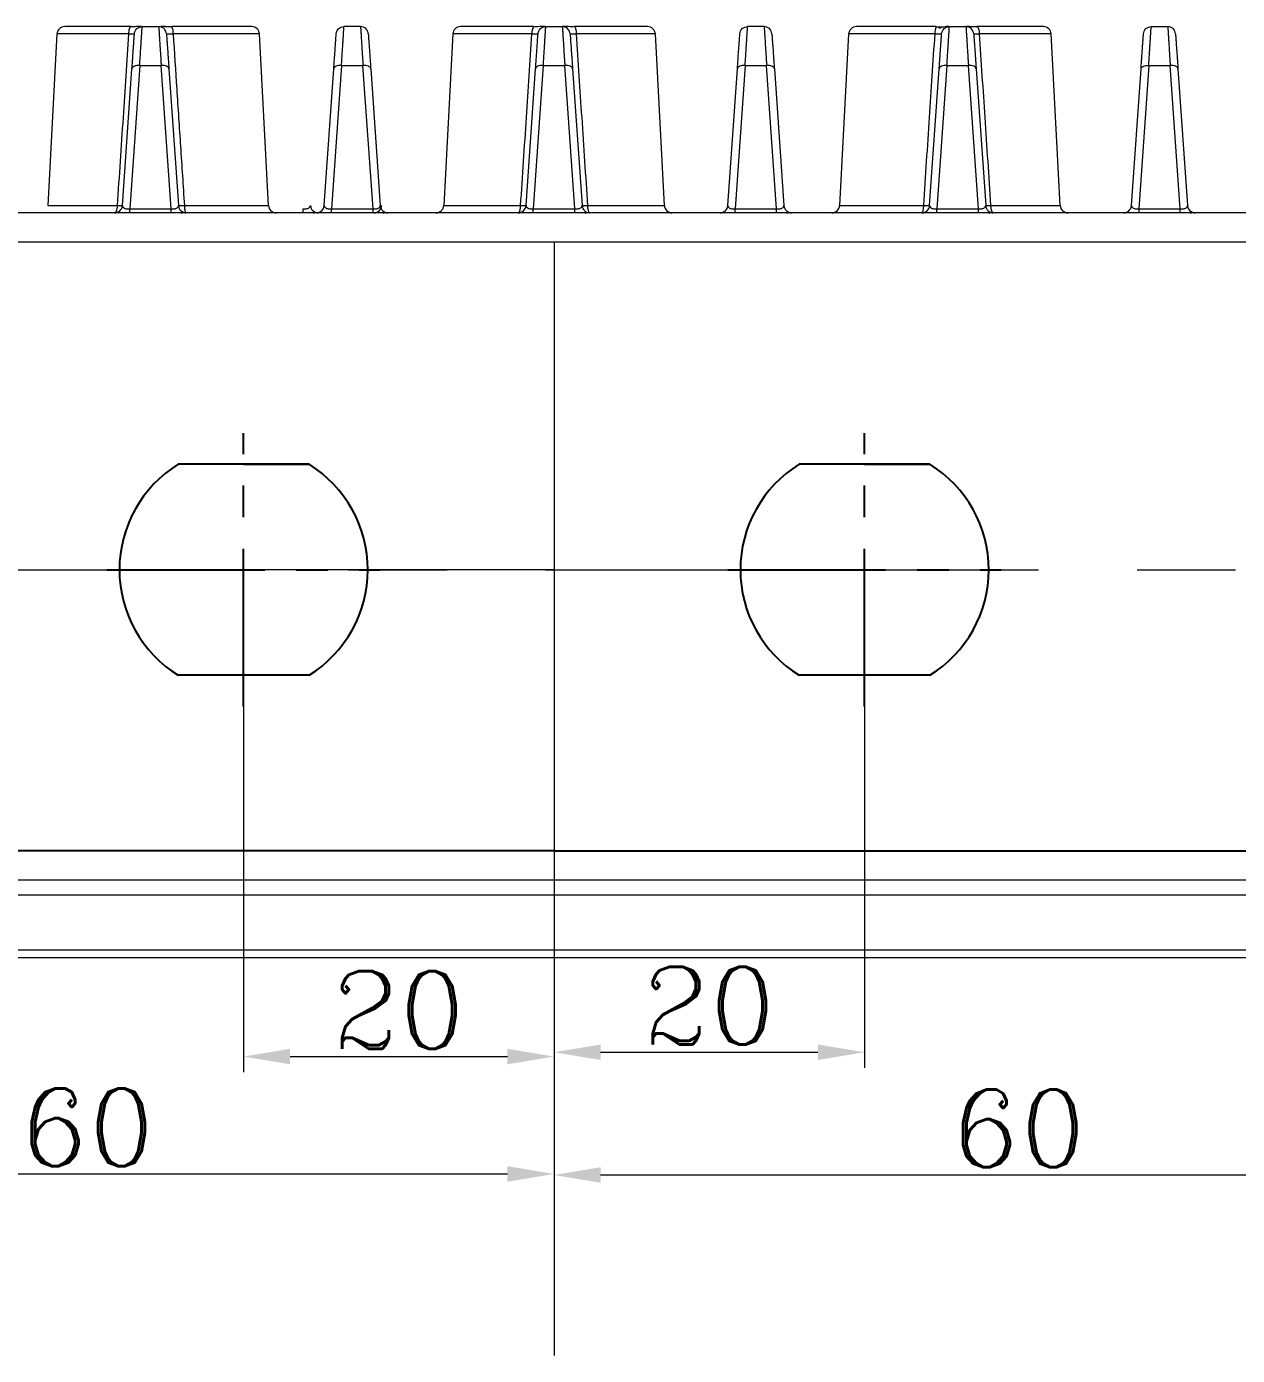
# Model space of a CAD drawing. Header units: millimetres. Extents: x 319 to 1143, y 285 to 1456.
# Drawn here: x 520.3 to 598.3, y 434.6 to 520.2 of the extents above; entities that cross this region are included whole.
import ezdxf

# ---------------------------------------------------------------- set-up
doc = ezdxf.new("R2010")
doc.units = ezdxf.units.MM
doc.linetypes.add('CENTER', pattern=[50.8, 31.75, -6.35, 6.35, -6.35])
doc.layers.add('标柱线', color=3, linetype='Continuous', lineweight=13)
doc.styles.add('ROMANC', font='romanc.shx', dxfattribs={"bigfont": 'gbcbig.shx'})
doc.dimstyles.new('YanXiu', dxfattribs={"dimtxt": 2.5, "dimasz": 2.2, "dimexe": 0.66, "dimexo": 0, "dimgap": 0.66, "dimtad": 0, "dimdec": 1, "dimdsep": 46, "dimtxsty": 'ROMANC', "dimcen": 0, "dimclrd": 3, "dimclre": 3, "dimclrt": 42, "dimazin": 2, "dimtfac": 1, "dimtdec": 1, "dimtofl": 0, "dimtmove": 0, "dimatfit": 3, "dimfxl": 1, "dimlwd": 5, "dimlwe": 5, "dimarcsym": 0})

# ---------------------------------------------------------------- blocks, each defined once
blk = doc.blocks.new('*D62')
at = {"layer": 'Defpoints', "color": 0, "transparency": 16777216}
for p in [(494.25, 485.23), (554.25, 485.23), (554.25, 446.302)]:
    blk.add_point(p, dxfattribs=at)
at = {"layer": '标柱线', "color": 3, "lineweight": 5, "transparency": 16777216}
for p, q in [((494.25, 484.23), (494.25, 445.302)), ((554.25, 484.23), (554.25, 445.302)), ((497.25, 446.302), (551.25, 446.302))]:
    blk.add_line(p, q, dxfattribs=at)
at = {"layer": '标柱线', "color": 3, "transparency": 16777216}
for points in [[(497.25, 446.802), (497.25, 445.802), (494.25, 446.302)], [(551.25, 445.802), (551.25, 446.802), (554.25, 446.302)]]:
    blk.add_solid(points, dxfattribs=at)
at = {"layer": '标柱线', "color": 42, "lineweight": 0, "transparency": 16777216, "insert": (524.25, 449.302), "char_height": 5, "attachment_point": 5, "style": 'ROMANC'}
blk.add_mtext('60', dxfattribs=at)
blk = doc.blocks.new('*D63')
at = {"layer": 'Defpoints', "color": 0, "transparency": 16777216}
for p in [(554.25, 485.23), (614.25, 485.23), (554.25, 446.234)]:
    blk.add_point(p, dxfattribs=at)
at = {"layer": '标柱线', "color": 3, "lineweight": 5, "transparency": 16777216}
for p, q in [((554.25, 484.23), (554.25, 445.234)), ((614.25, 484.23), (614.25, 445.234)), ((611.25, 446.234), (557.25, 446.234))]:
    blk.add_line(p, q, dxfattribs=at)
at = {"layer": '标柱线', "color": 3, "transparency": 16777216}
for points in [[(557.25, 446.734), (557.25, 445.734), (554.25, 446.234)], [(611.25, 445.734), (611.25, 446.734), (614.25, 446.234)]]:
    blk.add_solid(points, dxfattribs=at)
at = {"layer": '标柱线', "color": 42, "lineweight": 0, "transparency": 16777216, "insert": (584.25, 449.234), "char_height": 5, "attachment_point": 5, "style": 'ROMANC'}
blk.add_mtext('60', dxfattribs=at)
blk = doc.blocks.new('*D64')
at = {"layer": 'Defpoints', "color": 0, "transparency": 16777216}
for p in [(534.25, 485.23), (554.25, 485.23), (554.25, 453.867)]:
    blk.add_point(p, dxfattribs=at)
at = {"layer": '标柱线', "color": 3, "lineweight": 5, "transparency": 16777216}
for p, q in [((534.25, 484.23), (534.25, 452.867)), ((554.25, 484.23), (554.25, 452.867)), ((537.25, 453.867), (551.25, 453.867))]:
    blk.add_line(p, q, dxfattribs=at)
at = {"layer": '标柱线', "color": 3, "transparency": 16777216}
for points in [[(537.25, 454.367), (537.25, 453.367), (534.25, 453.867)], [(551.25, 453.367), (551.25, 454.367), (554.25, 453.867)]]:
    blk.add_solid(points, dxfattribs=at)
at = {"layer": '标柱线', "color": 42, "lineweight": 0, "transparency": 16777216, "insert": (544.25, 456.867), "char_height": 5, "attachment_point": 5, "style": 'ROMANC'}
blk.add_mtext('20', dxfattribs=at)
blk = doc.blocks.new('*D65')
at = {"layer": 'Defpoints', "color": 0, "transparency": 16777216}
for p in [(554.25, 485.23), (574.25, 485.23), (574.25, 454.144)]:
    blk.add_point(p, dxfattribs=at)
at = {"layer": '标柱线', "color": 3, "lineweight": 5, "transparency": 16777216}
for p, q in [((554.25, 484.23), (554.25, 453.144)), ((574.25, 484.23), (574.25, 453.144)), ((557.25, 454.144), (571.25, 454.144))]:
    blk.add_line(p, q, dxfattribs=at)
at = {"layer": '标柱线', "color": 3, "transparency": 16777216}
for points in [[(557.25, 454.644), (557.25, 453.644), (554.25, 454.144)], [(571.25, 453.644), (571.25, 454.644), (574.25, 454.144)]]:
    blk.add_solid(points, dxfattribs=at)
at = {"layer": '标柱线', "color": 42, "lineweight": 0, "transparency": 16777216, "insert": (564.25, 457.144), "char_height": 5, "attachment_point": 5, "style": 'ROMANC'}
blk.add_mtext('20', dxfattribs=at)

msp = doc.modelspace()

# ---------------------------------------------------------------- linework, layer by layer
at = {"color": 7, "linetype": 'Continuous', "lineweight": 15}
for p, q in [((522.226, 519.756), (521.646, 508.704)), ((526.862, 519.756), (522.226, 519.756)), ((527.717, 520.23), (528.784, 520.23)), ((535.275, 519.756), (529.71, 519.756)), ((535.855, 508.704), (535.275, 519.756)), ((541.784, 520.23), (540.717, 520.23)), ((547.726, 519.756), (547.146, 508.704)), ((552.827, 519.756), (547.726, 519.756)), ((553.717, 520.23), (554.784, 520.23)), ((555.565, 520.23), (555.604, 520.196)), ((560.775, 519.756), (555.674, 519.756)), ((561.355, 508.704), (560.775, 519.756)), ((567.784, 520.23), (566.717, 520.23)), ((573.226, 519.756), (572.646, 508.704)), ((578.791, 519.756), (573.226, 519.756)), ((579.048, 520.23), (579.055, 520.199)), ((579.717, 520.23), (580.784, 520.23)), ((586.275, 519.756), (581.638, 519.756)), ((586.855, 508.704), (586.275, 519.756)), ((592.717, 520.23), (593.784, 520.23)), ((526.444, 508.695), (527.061, 517.514)), ((527.559, 517.73), (526.913, 508.48)), ((527.061, 517.514), (527.061, 517.515)), ((527.559, 517.73), (528.942, 517.73)), ((529.588, 508.48), (528.942, 517.73)), ((529.44, 517.514), (530.057, 508.695)), ((539.444, 508.695), (540.061, 517.514)), ((540.559, 517.73), (539.913, 508.48)), ((540.559, 517.73), (541.942, 517.73)), ((542.588, 508.48), (541.942, 517.73)), ((542.44, 517.514), (543.057, 508.695)), ((552.444, 508.695), (553.061, 517.514)), ((553.559, 517.73), (552.913, 508.48)), ((553.559, 517.73), (554.942, 517.73)), ((555.588, 508.48), (554.942, 517.73)), ((555.44, 517.514), (556.057, 508.695)), ((565.444, 508.695), (566.061, 517.514)), ((566.559, 517.73), (565.913, 508.48)), ((566.559, 517.73), (567.942, 517.73)), ((568.588, 508.48), (567.942, 517.73)), ((568.44, 517.514), (569.057, 508.695)), ((578.444, 508.695), (579.061, 517.515)), ((579.559, 517.73), (578.913, 508.48)), ((579.559, 517.73), (580.942, 517.73)), ((581.588, 508.48), (580.942, 517.73)), ((581.44, 517.514), (582.057, 508.695)), ((591.444, 508.695), (592.061, 517.514)), ((592.559, 517.73), (591.913, 508.48)), ((592.559, 517.73), (593.942, 517.73)), ((594.588, 508.48), (593.942, 517.73)), ((594.44, 517.514), (595.057, 508.695)), ((521.646, 508.704), (526.129, 508.704)), ((530.437, 508.704), (535.855, 508.704)), ((547.146, 508.704), (552.096, 508.704)), ((556.404, 508.704), (561.355, 508.704)), ((572.646, 508.704), (578.064, 508.704)), ((582.372, 508.704), (586.855, 508.704)), ((653.25, 508.23), (455.25, 508.23)), ((526.913, 508.48), (529.588, 508.48)), ((539.913, 508.48), (542.588, 508.48)), ((552.913, 508.48), (555.588, 508.48)), ((565.913, 508.48), (568.588, 508.48)), ((578.913, 508.48), (581.588, 508.48)), ((591.913, 508.48), (594.588, 508.48)), ((653.25, 506.334), (455.25, 506.334)), ((455.25, 467.125), (653.25, 467.125)), ((662.25, 465.23), (446.25, 465.23)), ((446.25, 464.282), (662.25, 464.282)), ((662.25, 460.73), (446.25, 460.73)), ((653.75, 460.23), (454.75, 460.23))]:
    msp.add_line(p, q, dxfattribs=at)
at = {"color": 1, "linetype": 'CENTER', "lineweight": 15}
for p, q in [((554.25, 506.334), (554.25, 434.61)), ((401.306, 485.23), (688.329, 485.23))]:
    msp.add_line(p, q, dxfattribs=at)
at = {"color": 1, "linetype": 'CENTER', "ltscale": 0.32}
for p, q in [((534.25, 476.43), (534.25, 494.03)), ((574.25, 476.43), (574.25, 494.03)), ((525.45, 485.23), (543.05, 485.23)), ((565.45, 485.23), (583.05, 485.23))]:
    msp.add_line(p, q, dxfattribs=at)
for p, q in [((538.465, 492.03), (530.036, 492.03)), ((534.25, 492.03), (538.465, 492.03)), ((578.465, 492.03), (570.036, 492.03)), ((574.25, 492.03), (578.465, 492.03)), ((538.465, 478.43), (530.036, 478.43)), ((578.465, 478.43), (570.036, 478.43)), ((554.25, 467.125), (494.25, 467.125)), ((554.25, 467.125), (614.25, 467.125))]:
    msp.add_line(p, q)
at = {"color": 7, "linetype": 'Continuous', "lineweight": 15, "flags": 128}
msp.add_lwpolyline([(526.862, 519.756), (526.866, 519.85), (526.875, 519.939), (526.889, 520.021), (526.907, 520.092), (526.929, 520.151), (526.953, 520.194), (526.98, 520.221), (527.007, 520.23)], dxfattribs=at)
at = {"color": 7, "linetype": 'Continuous', "lineweight": 15}
for centre, radius, start, end in [((522.725, 519.73), 0.5, 90, 177), ((528.862, 519.867), 0.854, 352.50973, 25.10082), ((534.776, 519.73), 0.5, 3, 90), ((548.225, 519.73), 0.5, 90, 177), ((553.443, 519.864), 0.626, 144.19092, 189.91295), ((560.276, 519.73), 0.5, 3, 90), ((573.725, 519.73), 0.5, 90, 177), ((579.638, 519.867), 0.854, 154.89918, 187.49027), ((585.776, 519.73), 0.5, 3, 90), ((526.35, 511.001), 2.308, 264.50495, 272.32291), ((530.194, 511.038), 2.347, 266.66511, 275.95938), ((530.556, 508.73), 0.5, 184.00002, 270), ((536.354, 508.73), 0.5, 183, 270), ((539.056, 508.73), 0.5, 183.99998, 270), ((542.647, 508.73), 0.5, 270, 357), ((543.556, 508.73), 0.5, 183.99998, 270), ((546.647, 508.73), 0.5, 270, 357), ((552.328, 511.018), 2.326, 264.27922, 272.84833), ((556.073, 513.33), 4.639, 270.04394, 274.09597), ((561.854, 508.73), 0.5, 183, 270), ((569.556, 508.73), 0.5, 183.99998, 270), ((572.147, 508.73), 0.5, 270, 357), ((578.307, 511.038), 2.347, 264.04062, 273.33489), ((582.151, 511.001), 2.308, 267.67713, 275.49502), ((582.556, 508.73), 0.5, 184.00001, 270), ((587.354, 508.73), 0.5, 183, 270), ((595.556, 508.73), 0.5, 183.99998, 270)]:
    msp.add_arc(centre, radius, start, end, dxfattribs=at)
for centre, start, end in [((534.25, 485.23), 121.78833, 238.21167), ((534.25, 485.23), 301.78833, 58.21167), ((574.25, 485.23), 121.78833, 238.21167), ((574.25, 485.23), 301.78833, 58.21167)]:
    msp.add_arc(centre, 8, start, end)
for points, knots in [([(527.007, 520.23), (525.769, 520.23), (524.684, 520.23), (523.141, 520.23), (522.725, 520.23), (522.725, 520.23)], [0, 0, 0, 0, 0.5, 0.5, 1, 1, 1, 1]), ([(526.129, 508.704), (526.255, 510.593), (526.5, 514.278), (526.744, 517.961), (526.862, 519.756)], [0, 0, 0, 0, 0.5128906, 1, 1, 1, 1]), ([(526.862, 519.756), (526.939, 519.76), (527.01, 519.764), (527.124, 519.768), (527.168, 519.769), (527.193, 519.768)], [0, 0, 0, 0, 0.5, 0.5, 1, 1, 1, 1]), ([(527.682, 520.23), (527.638, 520.23), (527.553, 520.23), (527.37, 520.225), (527.168, 520.216), (527.025, 520.203), (526.956, 520.197)], [0, 0, 0, 0, 0.2672173, 0.5233503, 0.7677364, 1, 1, 1, 1]), ([(527.061, 517.515), (527.065, 517.572), (527.073, 517.685), (527.084, 517.849), (527.095, 518.008), (527.106, 518.16), (527.116, 518.306), (527.132, 518.541), (527.154, 518.844), (527.176, 519.172), (527.195, 519.433), (527.207, 519.602), (527.213, 519.7), (527.217, 519.753), (527.218, 519.761), (527.218, 519.765)], [0, 0, 0, 0, 0.042376, 0.08436, 0.126028, 0.167455, 0.208721, 0.249903, 0.374883, 0.499901, 0.624803, 0.749899, 0.832358, 0.915518, 1, 1, 1, 1]), ([(527.218, 519.765), (527.227, 519.889), (527.284, 520.01), (527.467, 520.181), (527.592, 520.23), (527.717, 520.23)], [0, 0, 0, 0, 0.5, 0.5, 1, 1, 1, 1]), ([(527.559, 517.73), (527.563, 517.794), (527.571, 517.922), (527.583, 518.106), (527.594, 518.284), (527.605, 518.454), (527.615, 518.617), (527.625, 518.772), (527.634, 518.919), (527.643, 519.059), (527.651, 519.19), (527.659, 519.313), (527.666, 519.429), (527.673, 519.536), (527.679, 519.635), (527.685, 519.727), (527.69, 519.81), (527.695, 519.885), (527.699, 519.953), (527.703, 520.013), (527.706, 520.065), (527.709, 520.11), (527.711, 520.148), (527.713, 520.178), (527.715, 520.201), (527.716, 520.218), (527.717, 520.228), (527.717, 520.229), (527.717, 520.23)], [0, 0, 0, 0, 0.042827, 0.085304, 0.127432, 0.169211, 0.21064, 0.25172, 0.292451, 0.332832, 0.372865, 0.412548, 0.451881, 0.490866, 0.529502, 0.567788, 0.605725, 0.643313, 0.680552, 0.717442, 0.753983, 0.790175, 0.826018, 0.861512, 0.896657, 0.931454, 0.965901, 1, 1, 1, 1]), ([(528.784, 520.23), (528.784, 520.229), (528.784, 520.227), (528.786, 520.209), (528.787, 520.181), (528.79, 520.141), (528.793, 520.089), (528.797, 520.025), (528.802, 519.947), (528.808, 519.857), (528.814, 519.753), (528.822, 519.636), (528.83, 519.505), (528.839, 519.361), (528.849, 519.203), (528.86, 519.032), (528.871, 518.847), (528.884, 518.649), (528.897, 518.438), (528.911, 518.214), (528.926, 517.978), (528.936, 517.813), (528.942, 517.73)], [0, 0, 0, 0, 0.044413, 0.089414, 0.135003, 0.18118, 0.227944, 0.275297, 0.323238, 0.371766, 0.420883, 0.470588, 0.520881, 0.571763, 0.623233, 0.675291, 0.727938, 0.781173, 0.834997, 0.88941, 0.944411, 1, 1, 1, 1]), ([(529.283, 519.765), (529.274, 519.889), (529.217, 520.01), (529.034, 520.181), (528.909, 520.23), (528.784, 520.23)], [0, 0, 0, 0, 0.5, 0.5, 1, 1, 1, 1]), ([(529.669, 520.197), (529.591, 520.203), (529.431, 520.216), (529.197, 520.225), (529.019, 520.229), (528.946, 520.229), (528.923, 520.229)], [0, 0, 0, 0, 0.272539, 0.560075, 0.862007, 1, 1, 1, 1]), ([(529.158, 520.23), (529.204, 520.23), (529.338, 520.23), (529.518, 520.23), (529.636, 520.23)], [0, 0, 0, 0, 0.342095, 1, 1, 1, 1]), ([(529.283, 519.765), (529.283, 519.764), (529.283, 519.761), (529.284, 519.748), (529.286, 519.726), (529.288, 519.696), (529.29, 519.658), (529.296, 519.581), (529.306, 519.433), (529.324, 519.172), (529.347, 518.844), (529.371, 518.499), (529.395, 518.162), (529.417, 517.851), (529.432, 517.627), (529.44, 517.515)], [0, 0, 0, 0, 0.042421, 0.084449, 0.126159, 0.167629, 0.208936, 0.250159, 0.375139, 0.500159, 0.625061, 0.750158, 0.832534, 0.915608, 1, 1, 1, 1]), ([(529.314, 519.77), (529.345, 519.771), (529.399, 519.771), (529.537, 519.766), (529.621, 519.761), (529.71, 519.756)], [0, 0, 0, 0, 0.5, 0.5, 1, 1, 1, 1]), ([(534.776, 520.23), (534.776, 520.23), (534.257, 520.23), (532.37, 520.23), (531.065, 520.23), (529.636, 520.23)], [0, 0, 0, 0, 0.5, 0.5, 1, 1, 1, 1]), ([(529.71, 519.756), (529.787, 518.571), (529.945, 516.159), (530.188, 512.475), (530.353, 509.975), (530.437, 508.704)], [0, 0, 0, 0, 0.3215793, 0.6549124, 1, 1, 1, 1]), ([(540.061, 517.515), (540.065, 517.572), (540.073, 517.685), (540.084, 517.85), (540.095, 518.008), (540.106, 518.16), (540.116, 518.307), (540.132, 518.542), (540.154, 518.844), (540.176, 519.172), (540.195, 519.433), (540.207, 519.602), (540.213, 519.7), (540.217, 519.753), (540.218, 519.761), (540.218, 519.765)], [0, 0, 0, 0, 0.042404, 0.084415, 0.12611, 0.167563, 0.208854, 0.250062, 0.375016, 0.500007, 0.624883, 0.749952, 0.832394, 0.915537, 1, 1, 1, 1]), ([(540.218, 519.765), (540.227, 519.889), (540.284, 520.01), (540.467, 520.181), (540.592, 520.23), (540.717, 520.23)], [0, 0, 0, 0, 0.5, 0.5, 1, 1, 1, 1]), ([(540.559, 517.73), (540.563, 517.794), (540.571, 517.922), (540.583, 518.106), (540.594, 518.284), (540.605, 518.454), (540.615, 518.617), (540.625, 518.772), (540.634, 518.919), (540.643, 519.059), (540.651, 519.19), (540.659, 519.313), (540.666, 519.429), (540.673, 519.536), (540.679, 519.635), (540.685, 519.727), (540.69, 519.81), (540.695, 519.885), (540.699, 519.953), (540.703, 520.013), (540.706, 520.065), (540.709, 520.11), (540.711, 520.148), (540.713, 520.178), (540.715, 520.201), (540.716, 520.218), (540.717, 520.228), (540.717, 520.229), (540.717, 520.23)], [0, 0, 0, 0, 0.042827, 0.085305, 0.127433, 0.169212, 0.210641, 0.251722, 0.292453, 0.332834, 0.372867, 0.41255, 0.451884, 0.490868, 0.529504, 0.56779, 0.605727, 0.643315, 0.680554, 0.717444, 0.753985, 0.790177, 0.826019, 0.861513, 0.896658, 0.931454, 0.965902, 1, 1, 1, 1]), ([(541.784, 520.23), (541.784, 520.229), (541.784, 520.227), (541.786, 520.209), (541.787, 520.181), (541.79, 520.141), (541.793, 520.089), (541.797, 520.025), (541.802, 519.947), (541.808, 519.857), (541.814, 519.753), (541.822, 519.636), (541.83, 519.505), (541.839, 519.361), (541.849, 519.203), (541.86, 519.032), (541.871, 518.847), (541.884, 518.649), (541.897, 518.438), (541.911, 518.214), (541.926, 517.978), (541.936, 517.813), (541.942, 517.73)], [0, 0, 0, 0, 0.04441, 0.089409, 0.134995, 0.18117, 0.227933, 0.275284, 0.323223, 0.371751, 0.420867, 0.470572, 0.520866, 0.571748, 0.623218, 0.675278, 0.727926, 0.781163, 0.834989, 0.889404, 0.944408, 1, 1, 1, 1]), ([(542.283, 519.765), (542.274, 519.889), (542.217, 520.01), (542.034, 520.181), (541.909, 520.23), (541.784, 520.23)], [0, 0, 0, 0, 0.5, 0.5, 1, 1, 1, 1]), ([(542.283, 519.765), (542.283, 519.764), (542.283, 519.761), (542.284, 519.748), (542.286, 519.726), (542.288, 519.696), (542.29, 519.658), (542.296, 519.581), (542.306, 519.433), (542.324, 519.172), (542.347, 518.844), (542.371, 518.499), (542.395, 518.162), (542.417, 517.851), (542.432, 517.627), (542.44, 517.515)], [0, 0, 0, 0, 0.042421, 0.084449, 0.126159, 0.167629, 0.208936, 0.250159, 0.375139, 0.500159, 0.625061, 0.750158, 0.832534, 0.915608, 1, 1, 1, 1]), ([(552.935, 520.23), (551.598, 520.23), (550.404, 520.23), (548.692, 520.23), (548.225, 520.23), (548.225, 520.23)], [0, 0, 0, 0, 0.5, 0.5, 1, 1, 1, 1]), ([(552.096, 508.704), (552.222, 510.594), (552.466, 514.278), (552.709, 517.962), (552.827, 519.756)], [0, 0, 0, 0, 0.51304, 1, 1, 1, 1]), ([(552.827, 519.756), (552.909, 519.761), (552.987, 519.765), (553.114, 519.769), (553.162, 519.77), (553.19, 519.769)], [0, 0, 0, 0, 0.5, 0.5, 1, 1, 1, 1]), ([(553.677, 520.229), (553.63, 520.23), (553.539, 520.23), (553.34, 520.225), (553.123, 520.216), (552.971, 520.203), (552.897, 520.197)], [0, 0, 0, 0, 0.267333, 0.523562, 0.767931, 1, 1, 1, 1]), ([(553.061, 517.515), (553.065, 517.572), (553.073, 517.685), (553.084, 517.85), (553.095, 518.008), (553.106, 518.16), (553.116, 518.307), (553.132, 518.542), (553.154, 518.844), (553.176, 519.172), (553.195, 519.433), (553.207, 519.602), (553.213, 519.7), (553.217, 519.753), (553.218, 519.761), (553.218, 519.765)], [0, 0, 0, 0, 0.042404, 0.084415, 0.126109, 0.167563, 0.208854, 0.250062, 0.375016, 0.500007, 0.624883, 0.749952, 0.832394, 0.915537, 1, 1, 1, 1]), ([(553.218, 519.765), (553.227, 519.889), (553.284, 520.01), (553.467, 520.181), (553.592, 520.23), (553.717, 520.23)], [0, 0, 0, 0, 0.5, 0.5, 1, 1, 1, 1]), ([(553.559, 517.73), (553.563, 517.794), (553.571, 517.922), (553.583, 518.106), (553.594, 518.284), (553.605, 518.454), (553.615, 518.617), (553.625, 518.772), (553.634, 518.919), (553.643, 519.059), (553.651, 519.19), (553.659, 519.313), (553.666, 519.429), (553.673, 519.536), (553.679, 519.635), (553.685, 519.727), (553.69, 519.81), (553.695, 519.885), (553.699, 519.953), (553.703, 520.013), (553.706, 520.065), (553.709, 520.11), (553.711, 520.148), (553.713, 520.178), (553.715, 520.201), (553.716, 520.218), (553.717, 520.228), (553.717, 520.229), (553.717, 520.23)], [0, 0, 0, 0, 0.0428265, 0.0853037, 0.1274317, 0.1692103, 0.2106396, 0.2517196, 0.2924504, 0.3328319, 0.3728641, 0.4125471, 0.4518809, 0.4908655, 0.5295009, 0.5677872, 0.6057243, 0.6433124, 0.6805515, 0.7174415, 0.7539825, 0.7901745, 0.8260176, 0.8615118, 0.8966571, 0.9314535, 0.9659012, 1, 1, 1, 1]), ([(554.784, 520.23), (554.784, 520.229), (554.784, 520.227), (554.786, 520.209), (554.787, 520.181), (554.79, 520.141), (554.793, 520.089), (554.797, 520.025), (554.802, 519.947), (554.808, 519.857), (554.814, 519.753), (554.822, 519.636), (554.83, 519.505), (554.839, 519.361), (554.849, 519.203), (554.86, 519.032), (554.871, 518.847), (554.884, 518.649), (554.897, 518.438), (554.911, 518.214), (554.926, 517.978), (554.936, 517.813), (554.942, 517.73)], [0, 0, 0, 0, 0.044412, 0.089412, 0.135, 0.181176, 0.227939, 0.275291, 0.323231, 0.37176, 0.420876, 0.470581, 0.520875, 0.571756, 0.623227, 0.675286, 0.727933, 0.781169, 0.834994, 0.889407, 0.944409, 1, 1, 1, 1]), ([(555.283, 519.765), (555.274, 519.889), (555.217, 520.01), (555.034, 520.181), (554.909, 520.23), (554.784, 520.23)], [0, 0, 0, 0, 0.5, 0.5, 1, 1, 1, 1]), ([(554.784, 520.23), (554.785, 520.23), (554.788, 520.23), (554.799, 520.23), (554.816, 520.23), (554.833, 520.23), (554.841, 520.23)], [0, 0, 0, 0, 0.261785, 0.514686, 0.760209, 1, 1, 1, 1]), ([(555.61, 520.197), (555.536, 520.203), (555.384, 520.216), (555.165, 520.225), (554.965, 520.23), (554.872, 520.23), (554.825, 520.229)], [0, 0, 0, 0, 0.231692, 0.47593, 0.732277, 1, 1, 1, 1]), ([(555.283, 519.765), (555.283, 519.764), (555.283, 519.761), (555.284, 519.748), (555.286, 519.726), (555.288, 519.696), (555.29, 519.658), (555.296, 519.581), (555.306, 519.433), (555.324, 519.172), (555.347, 518.844), (555.371, 518.499), (555.395, 518.162), (555.417, 517.851), (555.432, 517.627), (555.44, 517.515)], [0, 0, 0, 0, 0.042421, 0.084449, 0.126159, 0.167629, 0.208936, 0.250159, 0.375139, 0.500159, 0.625061, 0.750158, 0.832534, 0.915608, 1, 1, 1, 1]), ([(555.311, 519.769), (555.339, 519.77), (555.387, 519.769), (555.514, 519.765), (555.592, 519.761), (555.674, 519.756)], [0, 0, 0, 0, 0.5, 0.5, 1, 1, 1, 1]), ([(560.276, 520.23), (560.209, 520.23), (560.076, 520.23), (559.034, 520.23), (557.51, 520.23), (556.214, 520.23), (555.567, 520.23)], [0, 0, 0, 0, 0.249959, 0.499916, 0.750178, 1, 1, 1, 1]), ([(555.604, 520.196), (555.604, 520.195), (555.618, 520.183), (555.641, 520.096), (555.667, 519.946), (555.672, 519.819), (555.674, 519.756)], [0, 0, 0, 0, 0.014225, 0.342816, 0.671408, 1, 1, 1, 1]), ([(555.674, 519.756), (555.792, 517.962), (556.035, 514.278), (556.279, 510.594), (556.404, 508.704)], [0, 0, 0, 0, 0.486894, 1, 1, 1, 1]), ([(566.061, 517.515), (566.065, 517.572), (566.073, 517.685), (566.084, 517.85), (566.095, 518.008), (566.106, 518.16), (566.116, 518.307), (566.132, 518.542), (566.154, 518.844), (566.176, 519.172), (566.195, 519.433), (566.207, 519.602), (566.213, 519.7), (566.217, 519.753), (566.218, 519.761), (566.218, 519.765)], [0, 0, 0, 0, 0.042404, 0.084415, 0.12611, 0.167563, 0.208854, 0.250062, 0.375016, 0.500007, 0.624883, 0.749952, 0.832394, 0.915537, 1, 1, 1, 1]), ([(566.218, 519.765), (566.227, 519.889), (566.284, 520.01), (566.467, 520.181), (566.592, 520.23), (566.717, 520.23)], [0, 0, 0, 0, 0.5, 0.5, 1, 1, 1, 1]), ([(566.559, 517.73), (566.563, 517.794), (566.571, 517.922), (566.583, 518.106), (566.594, 518.284), (566.605, 518.454), (566.615, 518.617), (566.625, 518.772), (566.634, 518.919), (566.643, 519.059), (566.651, 519.19), (566.659, 519.313), (566.666, 519.429), (566.673, 519.536), (566.679, 519.635), (566.685, 519.727), (566.69, 519.81), (566.695, 519.885), (566.699, 519.953), (566.703, 520.013), (566.706, 520.065), (566.709, 520.11), (566.711, 520.148), (566.713, 520.178), (566.715, 520.201), (566.716, 520.218), (566.717, 520.228), (566.717, 520.229), (566.717, 520.23)], [0, 0, 0, 0, 0.042827, 0.085305, 0.127433, 0.169212, 0.210641, 0.251722, 0.292453, 0.332834, 0.372867, 0.41255, 0.451884, 0.490868, 0.529504, 0.56779, 0.605727, 0.643315, 0.680554, 0.717444, 0.753985, 0.790177, 0.826019, 0.861513, 0.896658, 0.931454, 0.965902, 1, 1, 1, 1]), ([(567.784, 520.23), (567.784, 520.229), (567.784, 520.227), (567.786, 520.209), (567.787, 520.181), (567.79, 520.141), (567.793, 520.089), (567.797, 520.025), (567.802, 519.947), (567.808, 519.857), (567.814, 519.753), (567.822, 519.636), (567.83, 519.505), (567.839, 519.361), (567.849, 519.203), (567.86, 519.032), (567.871, 518.847), (567.884, 518.649), (567.897, 518.438), (567.911, 518.214), (567.926, 517.978), (567.936, 517.813), (567.942, 517.73)], [0, 0, 0, 0, 0.04441, 0.089409, 0.134995, 0.18117, 0.227933, 0.275284, 0.323223, 0.371751, 0.420867, 0.470572, 0.520866, 0.571748, 0.623218, 0.675278, 0.727926, 0.781163, 0.834989, 0.889404, 0.944408, 1, 1, 1, 1]), ([(568.283, 519.765), (568.274, 519.889), (568.217, 520.01), (568.034, 520.181), (567.909, 520.23), (567.784, 520.23)], [0, 0, 0, 0, 0.5, 0.5, 1, 1, 1, 1]), ([(568.283, 519.765), (568.283, 519.764), (568.283, 519.761), (568.284, 519.748), (568.286, 519.726), (568.288, 519.696), (568.29, 519.658), (568.296, 519.581), (568.306, 519.433), (568.324, 519.172), (568.347, 518.844), (568.371, 518.499), (568.395, 518.162), (568.417, 517.851), (568.432, 517.627), (568.44, 517.515)], [0, 0, 0, 0, 0.042421, 0.084449, 0.126159, 0.167629, 0.208936, 0.250159, 0.375139, 0.500159, 0.625061, 0.750158, 0.832534, 0.915608, 1, 1, 1, 1]), ([(578.465, 520.23), (577.088, 520.23), (575.86, 520.23), (574.129, 520.23), (573.681, 520.23), (573.728, 520.23)], [0, 0, 0, 0, 0.5, 0.5, 1, 1, 1, 1]), ([(578.064, 508.704), (578.188, 510.594), (578.432, 514.278), (578.674, 517.962), (578.791, 519.756)], [0, 0, 0, 0, 0.513033, 1, 1, 1, 1]), ([(578.791, 519.756), (578.909, 519.763), (579.02, 519.768), (579.175, 519.772), (579.218, 519.77), (579.218, 519.765)], [0, 0, 0, 0, 0.5, 0.5, 1, 1, 1, 1]), ([(579.35, 520.201), (579.316, 520.201), (579.247, 520.201), (579.121, 520.2), (578.984, 520.199), (578.887, 520.198), (578.839, 520.197)], [0, 0, 0, 0, 0.250906, 0.501391, 0.751223, 1, 1, 1, 1]), ([(579.673, 520.229), (579.623, 520.229), (579.528, 520.229), (579.358, 520.206), (579.192, 520.166), (579.09, 520.121), (579.04, 520.099)], [0, 0, 0, 0, 0.272726, 0.530098, 0.772252, 1, 1, 1, 1]), ([(579.061, 517.515), (579.065, 517.572), (579.073, 517.685), (579.084, 517.85), (579.095, 518.008), (579.106, 518.16), (579.116, 518.307), (579.132, 518.542), (579.154, 518.844), (579.176, 519.172), (579.195, 519.433), (579.207, 519.602), (579.213, 519.7), (579.217, 519.753), (579.218, 519.761), (579.218, 519.765)], [0, 0, 0, 0, 0.042405, 0.084417, 0.126112, 0.167567, 0.208859, 0.250067, 0.37502, 0.500011, 0.624885, 0.749954, 0.832396, 0.915537, 1, 1, 1, 1]), ([(579.218, 519.765), (579.227, 519.889), (579.284, 520.01), (579.467, 520.181), (579.592, 520.23), (579.717, 520.23)], [0, 0, 0, 0, 0.5, 0.5, 1, 1, 1, 1]), ([(579.559, 517.73), (579.563, 517.794), (579.571, 517.922), (579.583, 518.106), (579.594, 518.284), (579.605, 518.454), (579.615, 518.617), (579.625, 518.772), (579.634, 518.919), (579.643, 519.059), (579.651, 519.19), (579.659, 519.313), (579.666, 519.429), (579.673, 519.536), (579.679, 519.635), (579.685, 519.727), (579.69, 519.81), (579.695, 519.885), (579.699, 519.953), (579.703, 520.013), (579.706, 520.065), (579.709, 520.11), (579.711, 520.148), (579.713, 520.178), (579.715, 520.201), (579.716, 520.218), (579.717, 520.228), (579.717, 520.229), (579.717, 520.23)], [0, 0, 0, 0, 0.042826, 0.085303, 0.127431, 0.169209, 0.210638, 0.251718, 0.292449, 0.33283, 0.372862, 0.412545, 0.451879, 0.490863, 0.529499, 0.567785, 0.605722, 0.64331, 0.68055, 0.71744, 0.753981, 0.790173, 0.826016, 0.861511, 0.896656, 0.931453, 0.965901, 1, 1, 1, 1]), ([(580.784, 520.23), (580.784, 520.229), (580.784, 520.227), (580.786, 520.209), (580.787, 520.181), (580.79, 520.141), (580.793, 520.089), (580.797, 520.025), (580.802, 519.947), (580.808, 519.857), (580.814, 519.753), (580.822, 519.636), (580.83, 519.505), (580.839, 519.361), (580.849, 519.203), (580.86, 519.032), (580.871, 518.847), (580.884, 518.649), (580.897, 518.438), (580.911, 518.214), (580.926, 517.978), (580.936, 517.813), (580.942, 517.73)], [0, 0, 0, 0, 0.044412, 0.089412, 0.135, 0.181175, 0.227939, 0.275291, 0.323231, 0.371759, 0.420876, 0.470581, 0.520874, 0.571756, 0.623226, 0.675285, 0.727933, 0.781169, 0.834994, 0.889407, 0.944409, 1, 1, 1, 1]), ([(581.283, 519.765), (581.274, 519.889), (581.217, 520.01), (581.034, 520.181), (580.909, 520.23), (580.784, 520.23)], [0, 0, 0, 0, 0.5, 0.5, 1, 1, 1, 1]), ([(580.784, 520.23), (580.786, 520.23), (580.789, 520.23), (580.807, 520.23), (580.835, 520.23), (580.873, 520.23), (580.922, 520.23), (581, 520.23), (581.118, 520.23), (581.293, 520.23), (581.426, 520.23), (581.494, 520.23)], [0, 0, 0, 0, 0.086608, 0.170732, 0.25324, 0.335048, 0.417098, 0.500323, 0.665184, 0.829266, 1, 1, 1, 1]), ([(581.552, 520.197), (581.482, 520.203), (581.338, 520.215), (581.135, 520.225), (580.95, 520.23), (580.864, 520.23), (580.82, 520.23)], [0, 0, 0, 0, 0.231924, 0.476193, 0.732436, 1, 1, 1, 1]), ([(581.283, 519.765), (581.283, 519.764), (581.283, 519.761), (581.284, 519.748), (581.286, 519.726), (581.288, 519.696), (581.29, 519.658), (581.296, 519.581), (581.306, 519.433), (581.324, 519.172), (581.347, 518.844), (581.371, 518.499), (581.395, 518.162), (581.417, 517.851), (581.432, 517.627), (581.44, 517.515)], [0, 0, 0, 0, 0.0424208, 0.0844489, 0.1261593, 0.1676288, 0.2089357, 0.2501589, 0.3751393, 0.5001587, 0.6250613, 0.7501583, 0.8325339, 0.9156083, 1, 1, 1, 1]), ([(581.308, 519.768), (581.333, 519.769), (581.377, 519.768), (581.491, 519.764), (581.562, 519.76), (581.638, 519.756)], [0, 0, 0, 0, 0.5, 0.5, 1, 1, 1, 1]), ([(581.494, 520.23), (581.531, 520.23), (581.567, 520.18), (581.62, 520.005), (581.637, 519.882), (581.638, 519.756)], [0, 0, 0, 0, 0.5, 0.5, 1, 1, 1, 1]), ([(585.776, 520.23), (585.776, 520.23), (585.36, 520.23), (583.817, 520.23), (582.732, 520.23), (581.494, 520.23)], [0, 0, 0, 0, 0.5, 0.5, 1, 1, 1, 1]), ([(581.638, 519.756), (581.757, 517.962), (582.001, 514.278), (582.246, 510.594), (582.372, 508.704)], [0, 0, 0, 0, 0.487001, 1, 1, 1, 1]), ([(592.061, 517.515), (592.065, 517.572), (592.073, 517.685), (592.084, 517.85), (592.095, 518.008), (592.106, 518.16), (592.116, 518.307), (592.132, 518.542), (592.154, 518.844), (592.176, 519.172), (592.195, 519.433), (592.207, 519.602), (592.213, 519.7), (592.217, 519.753), (592.218, 519.761), (592.218, 519.765)], [0, 0, 0, 0, 0.042404, 0.084416, 0.12611, 0.167564, 0.208856, 0.250063, 0.375017, 0.500008, 0.624883, 0.749953, 0.832395, 0.915537, 1, 1, 1, 1]), ([(592.218, 519.765), (592.227, 519.889), (592.284, 520.01), (592.467, 520.181), (592.592, 520.23), (592.717, 520.23)], [0, 0, 0, 0, 0.5, 0.5, 1, 1, 1, 1]), ([(592.559, 517.73), (592.563, 517.794), (592.571, 517.922), (592.583, 518.106), (592.594, 518.283), (592.605, 518.453), (592.615, 518.615), (592.625, 518.77), (592.634, 518.918), (592.643, 519.057), (592.651, 519.188), (592.659, 519.312), (592.666, 519.427), (592.673, 519.535), (592.679, 519.634), (592.685, 519.725), (592.69, 519.809), (592.695, 519.884), (592.699, 519.952), (592.703, 520.012), (592.706, 520.065), (592.709, 520.11), (592.711, 520.147), (592.713, 520.178), (592.715, 520.201), (592.716, 520.218), (592.717, 520.228), (592.717, 520.229), (592.717, 520.23)], [0, 0, 0, 0, 0.042744, 0.085145, 0.127203, 0.168919, 0.210292, 0.251322, 0.29201, 0.332355, 0.372358, 0.412018, 0.451335, 0.490309, 0.528942, 0.567231, 0.605178, 0.642783, 0.680045, 0.716965, 0.753542, 0.789777, 0.82567, 0.861221, 0.896429, 0.931295, 0.965818, 1, 1, 1, 1]), ([(593.784, 520.23), (593.784, 520.229), (593.784, 520.227), (593.786, 520.209), (593.787, 520.181), (593.79, 520.141), (593.793, 520.089), (593.797, 520.025), (593.802, 519.947), (593.808, 519.857), (593.814, 519.753), (593.822, 519.636), (593.83, 519.505), (593.839, 519.361), (593.849, 519.203), (593.86, 519.032), (593.871, 518.847), (593.884, 518.649), (593.897, 518.438), (593.911, 518.214), (593.926, 517.978), (593.936, 517.813), (593.942, 517.73)], [0, 0, 0, 0, 0.04441, 0.089409, 0.134995, 0.18117, 0.227933, 0.275284, 0.323223, 0.371751, 0.420867, 0.470572, 0.520866, 0.571748, 0.623219, 0.675278, 0.727926, 0.781163, 0.834989, 0.889404, 0.944408, 1, 1, 1, 1]), ([(594.283, 519.765), (594.274, 519.889), (594.217, 520.01), (594.034, 520.181), (593.909, 520.23), (593.784, 520.23)], [0, 0, 0, 0, 0.5, 0.5, 1, 1, 1, 1]), ([(594.283, 519.765), (594.283, 519.764), (594.283, 519.761), (594.284, 519.748), (594.286, 519.726), (594.288, 519.696), (594.29, 519.658), (594.296, 519.581), (594.306, 519.433), (594.324, 519.172), (594.347, 518.844), (594.371, 518.499), (594.395, 518.162), (594.417, 517.851), (594.432, 517.627), (594.44, 517.515)], [0, 0, 0, 0, 0.042421, 0.084449, 0.126159, 0.167629, 0.208936, 0.250159, 0.375139, 0.500159, 0.625061, 0.750158, 0.832534, 0.915608, 1, 1, 1, 1]), ([(527.559, 517.73), (527.432, 517.736), (527.305, 517.717), (527.121, 517.638), (527.065, 517.578), (527.061, 517.515)], [0, 0, 0, 0, 0.5, 0.5, 1, 1, 1, 1]), ([(529.44, 517.515), (529.436, 517.578), (529.38, 517.638), (529.196, 517.717), (529.069, 517.736), (528.942, 517.73)], [0, 0, 0, 0, 0.5, 0.5, 1, 1, 1, 1]), ([(540.559, 517.73), (540.432, 517.736), (540.305, 517.717), (540.121, 517.638), (540.065, 517.578), (540.061, 517.515)], [0, 0, 0, 0, 0.5, 0.5, 1, 1, 1, 1]), ([(542.44, 517.515), (542.436, 517.578), (542.38, 517.638), (542.196, 517.717), (542.069, 517.736), (541.942, 517.73)], [0, 0, 0, 0, 0.5, 0.5, 1, 1, 1, 1]), ([(553.559, 517.73), (553.432, 517.736), (553.305, 517.717), (553.121, 517.638), (553.065, 517.578), (553.061, 517.515)], [0, 0, 0, 0, 0.5, 0.5, 1, 1, 1, 1]), ([(555.44, 517.515), (555.436, 517.578), (555.38, 517.638), (555.196, 517.717), (555.069, 517.736), (554.942, 517.73)], [0, 0, 0, 0, 0.5, 0.5, 1, 1, 1, 1]), ([(566.559, 517.73), (566.432, 517.736), (566.305, 517.717), (566.121, 517.638), (566.065, 517.578), (566.061, 517.515)], [0, 0, 0, 0, 0.5, 0.5, 1, 1, 1, 1]), ([(568.44, 517.515), (568.436, 517.578), (568.38, 517.638), (568.196, 517.717), (568.069, 517.736), (567.942, 517.73)], [0, 0, 0, 0, 0.5, 0.5, 1, 1, 1, 1]), ([(579.559, 517.73), (579.432, 517.736), (579.305, 517.717), (579.121, 517.638), (579.065, 517.578), (579.061, 517.515)], [0, 0, 0, 0, 0.5, 0.5, 1, 1, 1, 1]), ([(581.44, 517.515), (581.436, 517.578), (581.38, 517.638), (581.196, 517.717), (581.069, 517.736), (580.942, 517.73)], [0, 0, 0, 0, 0.5, 0.5, 1, 1, 1, 1]), ([(592.061, 517.515), (592.065, 517.578), (592.121, 517.638), (592.305, 517.717), (592.432, 517.736), (592.559, 517.73)], [0, 0, 0, 0, 0.5, 0.5, 1, 1, 1, 1]), ([(594.44, 517.515), (594.436, 517.578), (594.38, 517.638), (594.196, 517.717), (594.069, 517.736), (593.942, 517.73)], [0, 0, 0, 0, 0.5, 0.5, 1, 1, 1, 1]), ([(525.945, 508.23), (525.954, 508.231), (525.972, 508.233), (525.997, 508.249), (526.019, 508.271), (526.04, 508.3), (526.057, 508.332), (526.08, 508.383), (526.103, 508.464), (526.124, 508.58), (526.127, 508.663), (526.129, 508.704)], [0, 0, 0, 0, 0.098227, 0.190498, 0.276779, 0.35712, 0.431637, 0.500498, 0.671576, 0.837076, 1, 1, 1, 1]), ([(525.945, 508.23), (526.07, 508.23), (526.195, 508.279), (526.378, 508.449), (526.435, 508.57), (526.444, 508.695)], [0, 0, 0, 0, 0.5, 0.5, 1, 1, 1, 1]), ([(526.444, 508.695), (526.444, 508.684), (526.444, 508.664), (526.454, 508.635), (526.469, 508.61), (526.489, 508.587), (526.513, 508.567), (526.549, 508.543), (526.603, 508.517), (526.687, 508.493), (526.792, 508.481), (526.871, 508.48), (526.913, 508.48)], [0, 0, 0, 0, 0.10303, 0.198022, 0.285017, 0.364068, 0.435248, 0.498655, 0.633435, 0.75049, 0.870513, 1, 1, 1, 1]), ([(529.588, 508.48), (529.609, 508.48), (529.651, 508.48), (529.71, 508.482), (529.763, 508.486), (529.827, 508.496), (529.898, 508.517), (529.978, 508.555), (530.046, 508.615), (530.053, 508.666), (530.057, 508.695)], [0, 0, 0, 0, 0.066617, 0.130036, 0.191013, 0.250398, 0.367295, 0.502382, 0.715623, 1, 1, 1, 1]), ([(530.437, 508.704), (530.438, 508.683), (530.439, 508.641), (530.442, 508.58), (530.448, 508.521), (530.455, 508.466), (530.464, 508.413), (530.476, 508.354), (530.496, 508.293), (530.524, 508.241), (530.545, 508.234), (530.556, 508.23)], [0, 0, 0, 0, 0.0822987, 0.1648278, 0.2477526, 0.3312377, 0.4154424, 0.500516, 0.6485978, 0.8149601, 1, 1, 1, 1]), ([(538.088, 508.48), (538.11, 508.48), (538.151, 508.48), (538.21, 508.482), (538.263, 508.486), (538.327, 508.496), (538.398, 508.517), (538.478, 508.555), (538.546, 508.615), (538.553, 508.666), (538.557, 508.695)], [0, 0, 0, 0, 0.066617, 0.130036, 0.191013, 0.250398, 0.367295, 0.502382, 0.715624, 1, 1, 1, 1]), ([(538.945, 508.23), (539.07, 508.23), (539.195, 508.279), (539.378, 508.449), (539.435, 508.57), (539.444, 508.695)], [0, 0, 0, 0, 0.5, 0.5, 1, 1, 1, 1]), ([(539.444, 508.695), (539.444, 508.684), (539.444, 508.664), (539.454, 508.635), (539.469, 508.61), (539.489, 508.587), (539.513, 508.567), (539.549, 508.543), (539.603, 508.517), (539.687, 508.493), (539.792, 508.481), (539.871, 508.48), (539.913, 508.48)], [0, 0, 0, 0, 0.10303, 0.198022, 0.285017, 0.364068, 0.435248, 0.498655, 0.633435, 0.75049, 0.870513, 1, 1, 1, 1]), ([(542.588, 508.48), (542.609, 508.48), (542.651, 508.48), (542.71, 508.482), (542.763, 508.486), (542.827, 508.496), (542.898, 508.517), (542.978, 508.555), (543.046, 508.615), (543.053, 508.666), (543.057, 508.695)], [0, 0, 0, 0, 0.066617, 0.130036, 0.191013, 0.250398, 0.367295, 0.502382, 0.715624, 1, 1, 1, 1]), ([(551.945, 508.23), (551.952, 508.231), (551.967, 508.233), (551.987, 508.248), (552.006, 508.271), (552.022, 508.299), (552.037, 508.331), (552.056, 508.383), (552.075, 508.463), (552.092, 508.579), (552.095, 508.662), (552.096, 508.704)], [0, 0, 0, 0, 0.096807, 0.1882181, 0.2742245, 0.354873, 0.4302551, 0.5004974, 0.6705727, 0.8363961, 1, 1, 1, 1]), ([(551.945, 508.23), (552.07, 508.23), (552.195, 508.279), (552.378, 508.449), (552.435, 508.57), (552.444, 508.695)], [0, 0, 0, 0, 0.5, 0.5, 1, 1, 1, 1]), ([(552.444, 508.695), (552.444, 508.684), (552.444, 508.664), (552.454, 508.635), (552.469, 508.61), (552.489, 508.587), (552.513, 508.567), (552.549, 508.543), (552.603, 508.517), (552.687, 508.493), (552.792, 508.481), (552.871, 508.48), (552.913, 508.48)], [0, 0, 0, 0, 0.10303, 0.198022, 0.285017, 0.364068, 0.435248, 0.498655, 0.633435, 0.75049, 0.870513, 1, 1, 1, 1]), ([(555.588, 508.48), (555.609, 508.48), (555.651, 508.48), (555.71, 508.482), (555.763, 508.486), (555.827, 508.496), (555.898, 508.517), (555.978, 508.555), (556.046, 508.615), (556.053, 508.666), (556.057, 508.695)], [0, 0, 0, 0, 0.0666173, 0.130036, 0.1910128, 0.2503976, 0.3672953, 0.502382, 0.7156235, 1, 1, 1, 1]), ([(556.057, 508.695), (556.067, 508.632), (556.085, 508.519), (556.159, 508.433), (556.192, 508.395)], [0, 0, 0, 0, 0.558097, 1, 1, 1, 1]), ([(556.404, 508.704), (556.405, 508.683), (556.406, 508.642), (556.411, 508.581), (556.418, 508.522), (556.427, 508.466), (556.438, 508.414), (556.454, 508.355), (556.479, 508.294), (556.515, 508.241), (556.542, 508.234), (556.556, 508.23)], [0, 0, 0, 0, 0.081805, 0.163905, 0.246569, 0.330063, 0.414637, 0.50052, 0.645897, 0.812225, 1, 1, 1, 1]), ([(564.945, 508.23), (565.07, 508.23), (565.195, 508.279), (565.378, 508.449), (565.435, 508.57), (565.444, 508.695)], [0, 0, 0, 0, 0.5, 0.5, 1, 1, 1, 1]), ([(565.444, 508.695), (565.444, 508.684), (565.444, 508.664), (565.454, 508.635), (565.469, 508.61), (565.489, 508.587), (565.513, 508.567), (565.549, 508.543), (565.603, 508.517), (565.687, 508.493), (565.792, 508.481), (565.871, 508.48), (565.913, 508.48)], [0, 0, 0, 0, 0.10303, 0.198022, 0.285017, 0.364068, 0.435248, 0.498655, 0.633435, 0.75049, 0.870513, 1, 1, 1, 1]), ([(568.588, 508.48), (568.609, 508.48), (568.651, 508.48), (568.71, 508.482), (568.763, 508.486), (568.827, 508.496), (568.898, 508.517), (568.978, 508.555), (569.046, 508.615), (569.053, 508.666), (569.057, 508.695)], [0, 0, 0, 0, 0.066617, 0.130036, 0.191013, 0.250398, 0.367295, 0.502382, 0.715624, 1, 1, 1, 1]), ([(577.945, 508.23), (577.951, 508.231), (577.962, 508.233), (577.978, 508.248), (577.992, 508.27), (578.005, 508.298), (578.017, 508.33), (578.031, 508.382), (578.047, 508.463), (578.06, 508.579), (578.062, 508.662), (578.064, 508.704)], [0, 0, 0, 0, 0.095089, 0.185467, 0.271143, 0.352158, 0.42858, 0.500498, 0.669403, 0.835477, 1, 1, 1, 1]), ([(577.945, 508.23), (578.07, 508.23), (578.195, 508.279), (578.378, 508.449), (578.435, 508.57), (578.444, 508.695)], [0, 0, 0, 0, 0.5, 0.5, 1, 1, 1, 1]), ([(578.444, 508.695), (578.444, 508.684), (578.444, 508.664), (578.454, 508.635), (578.469, 508.61), (578.489, 508.587), (578.513, 508.567), (578.549, 508.543), (578.603, 508.517), (578.687, 508.493), (578.792, 508.481), (578.871, 508.48), (578.913, 508.48)], [0, 0, 0, 0, 0.10303, 0.198022, 0.285017, 0.364068, 0.435248, 0.498655, 0.633435, 0.75049, 0.870513, 1, 1, 1, 1]), ([(581.588, 508.48), (581.609, 508.48), (581.651, 508.48), (581.71, 508.482), (581.763, 508.486), (581.827, 508.496), (581.898, 508.517), (581.978, 508.555), (582.046, 508.615), (582.053, 508.666), (582.057, 508.695)], [0, 0, 0, 0, 0.066617, 0.130036, 0.191013, 0.250398, 0.367295, 0.502382, 0.715624, 1, 1, 1, 1]), ([(582.372, 508.704), (582.372, 508.683), (582.374, 508.642), (582.379, 508.582), (582.387, 508.523), (582.398, 508.467), (582.412, 508.414), (582.432, 508.355), (582.462, 508.295), (582.505, 508.241), (582.538, 508.234), (582.556, 508.23)], [0, 0, 0, 0, 0.081486, 0.163222, 0.245615, 0.329057, 0.413917, 0.500524, 0.643668, 0.809963, 1, 1, 1, 1]), ([(590.945, 508.23), (591.07, 508.23), (591.195, 508.279), (591.378, 508.449), (591.435, 508.57), (591.444, 508.695)], [0, 0, 0, 0, 0.5, 0.5, 1, 1, 1, 1]), ([(591.444, 508.695), (591.444, 508.684), (591.444, 508.664), (591.454, 508.635), (591.469, 508.61), (591.489, 508.587), (591.513, 508.567), (591.549, 508.543), (591.603, 508.517), (591.687, 508.493), (591.792, 508.481), (591.871, 508.48), (591.913, 508.48)], [0, 0, 0, 0, 0.1030318, 0.198025, 0.2850205, 0.3640718, 0.4352505, 0.4986551, 0.6334318, 0.7504902, 0.8705149, 1, 1, 1, 1]), ([(594.588, 508.48), (594.609, 508.48), (594.651, 508.48), (594.71, 508.482), (594.763, 508.486), (594.827, 508.496), (594.898, 508.517), (594.978, 508.555), (595.046, 508.615), (595.053, 508.666), (595.057, 508.695)], [0, 0, 0, 0, 0.066617, 0.130036, 0.191013, 0.250398, 0.367295, 0.502382, 0.715624, 1, 1, 1, 1]), ([(526.913, 508.23), (526.913, 508.23), (526.913, 508.232), (526.913, 508.24), (526.913, 508.251), (526.913, 508.266), (526.913, 508.292), (526.913, 508.336), (526.913, 508.404), (526.913, 508.455), (526.913, 508.48)], [0.8017696, 0.8017696, 0.8017696, 0.8017696, 0.875, 0.9375, 1, 1.0625, 1.125, 1.25, 1.375, 1.4768394, 1.4768394, 1.4768394, 1.4768394]), ([(529.588, 508.23), (529.588, 508.23), (529.588, 508.253), (529.588, 508.34), (529.588, 508.404), (529.588, 508.48)], [0, 0, 0, 0, 0.5, 0.5, 1, 1, 1, 1]), ([(530.227, 508.23), (530.253, 508.23), (530.314, 508.23), (530.338, 508.239), (530.314, 508.271), (530.237, 508.345), (530.187, 508.392)], [0, 0, 0, 0, 0.161507, 0.383946, 0.597531, 1, 1, 1, 1]), ([(538.088, 508.23), (538.088, 508.23), (538.088, 508.253), (538.088, 508.34), (538.088, 508.404), (538.088, 508.48)], [0, 0, 0, 0, 0.5, 0.5, 1, 1, 1, 1]), ([(538.728, 508.23), (538.754, 508.23), (538.815, 508.23), (538.839, 508.239), (538.814, 508.271), (538.737, 508.344), (538.687, 508.392)], [0, 0, 0, 0, 0.160341, 0.383084, 0.596953, 1, 1, 1, 1]), ([(539.913, 508.23), (539.913, 508.23), (539.913, 508.232), (539.913, 508.24), (539.913, 508.251), (539.913, 508.266), (539.913, 508.292), (539.913, 508.336), (539.913, 508.404), (539.913, 508.455), (539.913, 508.48)], [0.8017696, 0.8017696, 0.8017696, 0.8017696, 0.875, 0.9375, 1, 1.0625, 1.125, 1.25, 1.375, 1.4768394, 1.4768394, 1.4768394, 1.4768394]), ([(542.588, 508.23), (542.588, 508.23), (542.588, 508.253), (542.588, 508.34), (542.588, 508.404), (542.588, 508.48)], [0, 0, 0, 0, 0.5, 0.5, 1, 1, 1, 1]), ([(543.228, 508.23), (543.254, 508.23), (543.315, 508.23), (543.339, 508.239), (543.314, 508.271), (543.237, 508.344), (543.187, 508.392)], [0, 0, 0, 0, 0.1603423, 0.383085, 0.5969537, 1, 1, 1, 1]), ([(552.913, 508.23), (552.913, 508.23), (552.913, 508.232), (552.913, 508.24), (552.913, 508.251), (552.913, 508.266), (552.913, 508.292), (552.913, 508.336), (552.913, 508.404), (552.913, 508.455), (552.913, 508.48)], [0.8017696, 0.8017696, 0.8017696, 0.8017696, 0.875, 0.9375, 1, 1.0625, 1.125, 1.25, 1.375, 1.4768394, 1.4768394, 1.4768394, 1.4768394]), ([(555.588, 508.23), (555.588, 508.23), (555.588, 508.253), (555.588, 508.34), (555.588, 508.404), (555.588, 508.48)], [0, 0, 0, 0, 0.5, 0.5, 1, 1, 1, 1]), ([(556.227, 508.23), (556.253, 508.23), (556.314, 508.23), (556.338, 508.239), (556.314, 508.271), (556.237, 508.345), (556.187, 508.392)], [0, 0, 0, 0, 0.161506, 0.383945, 0.597531, 1, 1, 1, 1]), ([(565.913, 508.23), (565.913, 508.23), (565.913, 508.232), (565.913, 508.24), (565.913, 508.251), (565.913, 508.266), (565.913, 508.292), (565.913, 508.336), (565.913, 508.404), (565.913, 508.455), (565.913, 508.48)], [0.8017696, 0.8017696, 0.8017696, 0.8017696, 0.875, 0.9375, 1, 1.0625, 1.125, 1.25, 1.375, 1.4768394, 1.4768394, 1.4768394, 1.4768394]), ([(568.588, 508.23), (568.588, 508.23), (568.588, 508.253), (568.588, 508.34), (568.588, 508.404), (568.588, 508.48)], [0, 0, 0, 0, 0.5, 0.5, 1, 1, 1, 1]), ([(569.228, 508.23), (569.254, 508.23), (569.315, 508.23), (569.339, 508.239), (569.314, 508.271), (569.237, 508.344), (569.187, 508.392)], [0, 0, 0, 0, 0.1603428, 0.3830854, 0.596954, 1, 1, 1, 1]), ([(578.913, 508.23), (578.913, 508.23), (578.913, 508.232), (578.913, 508.24), (578.913, 508.251), (578.913, 508.266), (578.913, 508.292), (578.913, 508.336), (578.913, 508.404), (578.913, 508.455), (578.913, 508.48)], [0.8017696, 0.8017696, 0.8017696, 0.8017696, 0.875, 0.9375, 1, 1.0625, 1.125, 1.25, 1.375, 1.4768394, 1.4768394, 1.4768394, 1.4768394]), ([(581.588, 508.23), (581.588, 508.23), (581.588, 508.253), (581.588, 508.34), (581.588, 508.404), (581.588, 508.48)], [0, 0, 0, 0, 0.5, 0.5, 1, 1, 1, 1]), ([(582.227, 508.23), (582.253, 508.23), (582.314, 508.23), (582.338, 508.239), (582.314, 508.271), (582.237, 508.345), (582.187, 508.392)], [0, 0, 0, 0, 0.161506, 0.383945, 0.597531, 1, 1, 1, 1]), ([(591.913, 508.48), (591.913, 508.404), (591.913, 508.34), (591.913, 508.253), (591.913, 508.23), (591.913, 508.23)], [0, 0, 0, 0, 0.5, 0.5, 1, 1, 1, 1]), ([(594.588, 508.23), (594.588, 508.23), (594.588, 508.253), (594.588, 508.34), (594.588, 508.404), (594.588, 508.48)], [0, 0, 0, 0, 0.5, 0.5, 1, 1, 1, 1]), ([(595.228, 508.23), (595.254, 508.23), (595.315, 508.23), (595.339, 508.239), (595.314, 508.271), (595.237, 508.344), (595.187, 508.392)], [0, 0, 0, 0, 0.1603429, 0.3830853, 0.5969539, 1, 1, 1, 1])]:
    msp.add_open_spline(points, degree=3, knots=knots, dxfattribs=at)
for points in [[(527.193, 519.768), (527.21, 519.768), (527.218, 519.766), (527.218, 519.765)], [(529.283, 519.765), (529.283, 519.767), (529.293, 519.769), (529.314, 519.77)], [(555.283, 519.765), (555.283, 519.767), (555.292, 519.768), (555.311, 519.769)], [(555.567, 520.23), (555.566, 520.23), (555.566, 520.23), (555.565, 520.23)], [(578.865, 520.23), (578.73, 520.23), (578.598, 520.23), (578.465, 520.23)], [(581.283, 519.765), (581.283, 519.766), (581.291, 519.768), (581.308, 519.768)]]:
    msp.add_open_spline(points, degree=3, dxfattribs=at)
at = {"layer": '标柱线'}
for q in [(534.25, 485.23), (574.25, 485.23)]:
    msp.add_line((554.25, 485.23), q, dxfattribs=at)

# ---------------------------------------------------------------- dimensions: what is measured, and where the dimension line sits
at = {"layer": '标柱线', "color": 0, "lineweight": 0}
for base, p1, p2, picture, middle in [((554.25, 446.302), (494.25, 485.23), (554.25, 485.23), '*D62', (524.25, 449.302)), ((554.25, 453.867), (534.25, 485.23), (554.25, 485.23), '*D64', (544.25, 456.867)), ((554.25, 446.234), (614.25, 485.23), (554.25, 485.23), '*D63', (584.25, 449.234)), ((574.25, 454.144), (554.25, 485.23), (574.25, 485.23), '*D65', (564.25, 457.144))]:
    dim = msp.add_linear_dim(base=base, p1=p1, p2=p2, dimstyle='YanXiu', override={"dimtxt": 5, "dimasz": 3, "dimexe": 1, "dimexo": 1, "dimgap": 0.5, "dimtad": 1, "dimarcsym": 2}, dxfattribs=at)
    dim.commit()
    dim.dimension.update_dxf_attribs({"geometry": picture, "text_midpoint": middle})

doc.saveas('drawing.dxf')
